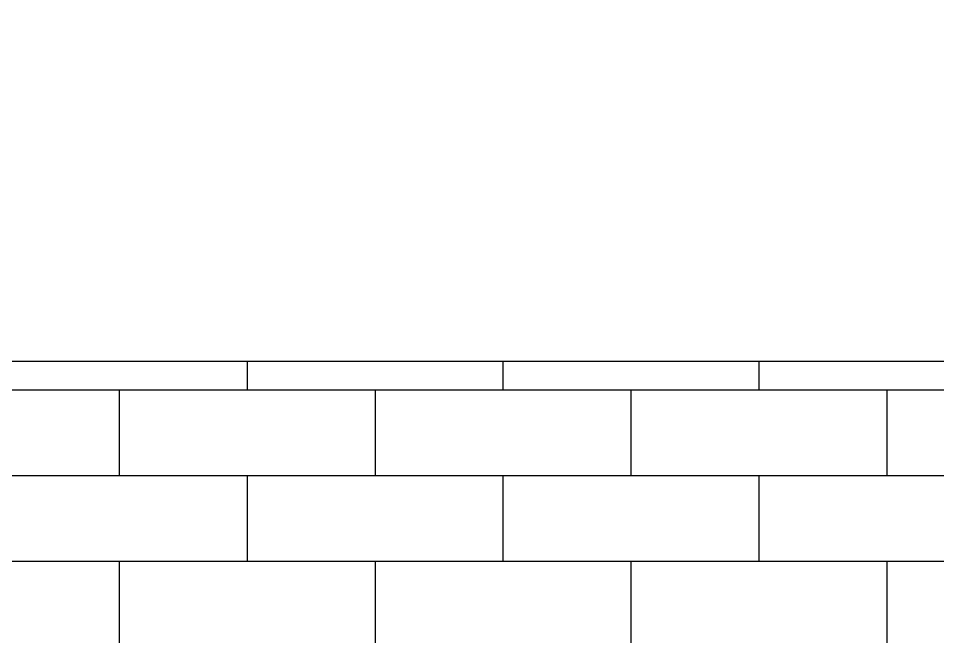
# Model space of a CAD drawing. Header units: metres. Extents: x 42 to 294, y -52 to 32.
# Drawn here: x 274.979 to 275.784, y -29.684 to -29.143 of the extents above; entities that cross this region are included whole.
import ezdxf

# ---------------------------------------------------------------- set-up
doc = ezdxf.new("R2010")
doc.units = ezdxf.units.M
doc.header["$LTSCALE"] = 0.15
doc.layers.add('A-WALL', color=2, linetype='Continuous', lineweight=30)

msp = doc.modelspace()

# ---------------------------------------------------------------- hatches: boundary and pattern name
at = {"layer": 'A-WALL'}
h = msp.add_hatch(dxfattribs=at)
h.set_pattern_fill('FP1_23', color=256, style=0, pattern_type=2)
h.set_pattern_definition([(180, (285.70759, -31.94309), (-9e-18, -0.075), []), (270, (285.70759, -31.94309), (0.112, -0.075), [0.075, -0.075])])
h.paths.add_polyline_path([(273.43217, -29.14309), (273.43217, -31.94309), (273.93217, -31.94309), (273.93217, -30.94309), (274.03217, -30.94309), (274.18683, -30.94309), (274.18701, -30.94263), (274.19153, -30.93114), (274.17963, -30.92364), (274.16825, -30.91617), (274.15793, -30.90874), (274.14921, -30.90137), (274.14261, -30.89408), (274.13866, -30.88689), (274.13789, -30.87982), (274.14093, -30.87072), (274.14764, -30.85782), (274.15741, -30.84176), (274.16963, -30.82317), (274.18369, -30.80268), (274.19897, -30.78093), (274.21486, -30.75854), (274.25917, -30.82385), (274.26366, -30.82231), (274.26809, -30.82055), (274.27239, -30.81834), (274.27651, -30.81546), (274.28039, -30.81168), (274.28396, -30.80677), (274.28716, -30.80052), (274.29091, -30.79313), (274.29571, -30.78509), (274.30093, -30.77659), (274.3059, -30.76786), (274.30997, -30.75908), (274.3125, -30.75046), (274.31282, -30.74221), (274.31312, -30.73139), (274.3155, -30.71616), (274.31918, -30.6984), (274.3234, -30.67998), (274.32737, -30.66279), (274.33032, -30.6487), (274.33148, -30.63959), (274.33141, -30.63373), (274.33122, -30.62811), (274.33092, -30.6227), (274.33055, -30.61745), (274.33012, -30.61232), (274.32964, -30.60728), (274.32914, -30.60227), (274.32716, -30.59528), (274.32525, -30.58833), (274.32351, -30.58147), (274.32202, -30.57472), (274.32085, -30.56813), (274.32009, -30.56176), (274.31981, -30.55563), (274.32009, -30.54949), (274.32085, -30.54312), (274.32202, -30.53653), (274.32351, -30.52978), (274.32525, -30.52292), (274.32716, -30.51597), (274.32914, -30.50898), (274.32627, -30.50847), (274.32412, -30.50796), (274.32345, -30.50738), (274.32498, -30.50676), (274.32945, -30.50606), (274.33759, -30.50524), (274.35013, -30.50432), (274.3639, -30.50318), (274.37547, -30.50179), (274.3852, -30.50022), (274.39346, -30.49847), (274.40062, -30.49659), (274.40705, -30.49464), (274.41311, -30.49266), (274.42208, -30.48471), (274.43094, -30.47704), (274.43955, -30.46994), (274.44779, -30.46371), (274.45554, -30.45862), (274.46268, -30.45496), (274.46909, -30.45301), (274.47672, -30.45098), (274.48728, -30.44713), (274.5003, -30.44174), (274.51527, -30.43513), (274.52349, -30.43137), (274.53171, -30.42761), (274.54913, -30.41947), (274.56705, -30.41102), (274.6067, -30.34804), (274.61615, -30.34609), (274.62539, -30.34443), (274.63417, -30.34333), (274.64229, -30.34309), (274.6495, -30.34399), (274.65559, -30.34633), (274.66034, -30.35038), (274.66509, -30.35488), (274.67089, -30.35868), (274.67711, -30.36224), (274.68308, -30.36602), (274.68815, -30.37043), (274.69167, -30.37596), (274.69299, -30.38303), (274.69286, -30.39034), (274.69248, -30.39644), (274.69189, -30.40151), (274.69114, -30.40577), (274.69027, -30.40942), (274.68932, -30.41264), (274.68833, -30.41568), (274.68037, -30.41726), (274.67266, -30.41931), (274.66544, -30.42229), (274.65895, -30.42668), (274.65344, -30.43296), (274.64916, -30.44157), (274.64635, -30.45301), (274.64491, -30.46416), (274.64458, -30.47229), (274.6453, -30.47839), (274.64705, -30.48343), (274.64978, -30.48839), (274.65344, -30.49424), (274.65801, -30.50198), (274.66404, -30.51082), (274.6717, -30.51924), (274.68034, -30.52713), (274.68931, -30.53438), (274.69796, -30.54084), (274.70562, -30.54641), (274.71165, -30.55096), (274.71714, -30.55486), (274.72328, -30.55871), (274.72958, -30.56277), (274.73556, -30.56728), (274.74072, -30.57248), (274.74467, -30.57862), (274.74467, -29.76809), (276.89467, -29.76809), (276.89467, -30.94309), (278.80717, -30.94309), (278.80717, -29.76809), (280.95717, -29.76809), (280.95717, -30.94309), (281.60717, -30.94309), (281.60717, -29.76809), (283.75717, -29.76809), (283.75717, -30.94309), (285.55717, -30.94309), (285.55717, -29.44309), (274.03217, -29.44309), (273.93217, -29.44309), (273.93217, -29.14309)], flags=0)

# ---------------------------------------------------------------- linework, layer by layer
msp.add_line((273.93217, -29.44309), (286.95717, -29.44309), dxfattribs=at)

doc.saveas('drawing.dxf')
